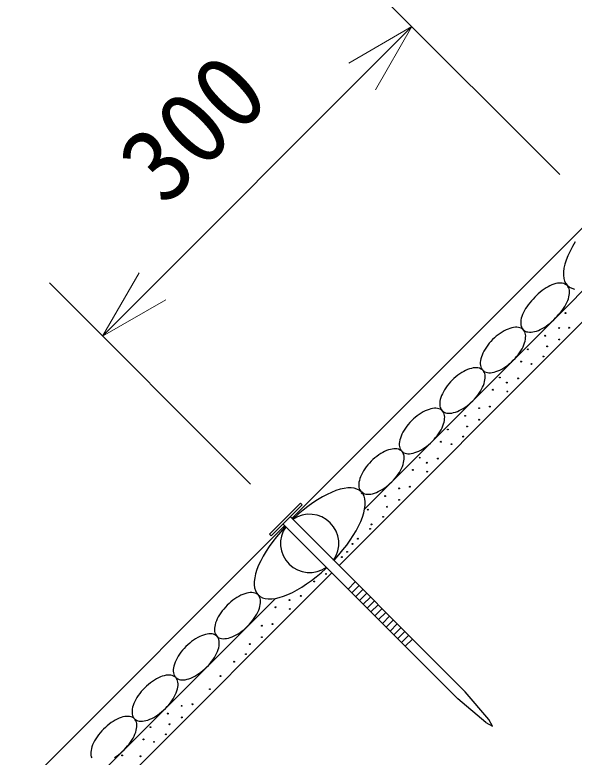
# Model space of a CAD drawing. Units: millimetres, scale not verified. Extents: x 200 to 8200, y 200 to 5838.
# Drawn here: x 1717 to 2100, y 3318 to 3826 of the extents above; entities that cross this region are included whole.
import ezdxf
from ezdxf.enums import TextEntityAlignment as Align

# ---------------------------------------------------------------- set-up
doc = ezdxf.new("R2010")
doc.units = ezdxf.units.MM
doc.header["$LTSCALE"] = 20
doc.layers.add('C-STR', color=7, linetype='Continuous', lineweight=25)
doc.layers.add('C-STR-DIM', color=1, linetype='Continuous', lineweight=13)
doc.styles.add('ＭＳ ゴシック', font='')
doc.styles.get('ＭＳ ゴシック').set_extended_font_data('MS Gothic')

msp = doc.modelspace()

# ---------------------------------------------------------------- linework, layer by layer
at = {"layer": 'C-STR', "color": 1}
for p, q in [((2047.99, 3622.74), (2113.75, 3688.5)), ((1906.57, 3481.32), (2047.99, 3622.74)), ((1694.44, 3269.19), (1901.62, 3476.37))]:
    msp.add_line(p, q, dxfattribs=at)
at = {"layer": 'C-STR'}
for p, q in [((2096.24, 3627.53), (2107.35, 3638.64)), ((1956.45, 3487.74), (2096.24, 3627.53)), ((1938.92, 3449), (2106.85, 3616.93)), ((2065.8, 3610.67), (2065.23, 3610)), ((2038.02, 3582.89), (2037.45, 3582.22)), ((2010.24, 3555.11), (2009.67, 3554.44)), ((1982.46, 3527.33), (1981.9, 3526.66)), ((1955.21, 3499.55), (1954.12, 3498.18)), ((1891.22, 3470.47), (1912.47, 3491.73)), ((1913.51, 3490.69), (1892.26, 3469.43)), ((1913.51, 3490.69), (1912.47, 3491.73)), ((1905.36, 3482.53), (2025.4, 3362.56)), ((1900.41, 3477.58), (2020.45, 3357.61)), ((1938.92, 3449), (1965.03, 3475.11)), ((1892.26, 3469.43), (1891.22, 3470.47)), ((1726.78, 3236.86), (1933.97, 3444.05)), ((1945.09, 3432.93), (1950.04, 3437.88)), ((1947.71, 3430.31), (1952.66, 3435.26)), ((1950.33, 3427.7), (1955.28, 3432.65)), ((1952.95, 3425.08), (1957.9, 3430.03)), ((1744.32, 3275.61), (1895.21, 3426.51)), ((1883.97, 3428.84), (1883.41, 3428.17)), ((1955.56, 3422.46), (1960.51, 3427.41)), ((1958.18, 3419.84), (1963.13, 3424.79)), ((1960.8, 3417.23), (1965.75, 3422.18)), ((1963.42, 3414.61), (1968.37, 3419.56)), ((1966.04, 3411.99), (1970.99, 3416.94)), ((1968.66, 3409.38), (1973.61, 3414.33)), ((1971.28, 3406.76), (1976.23, 3411.71)), ((1973.9, 3404.14), (1978.85, 3409.09)), ((1976.51, 3401.52), (1981.46, 3406.47)), ((1979.13, 3398.91), (1984.08, 3403.86)), ((1855.68, 3400.56), (1855.12, 3399.89)), ((1981.75, 3396.29), (1986.7, 3401.24)), ((1984.37, 3393.67), (1989.32, 3398.62)), ((1827.4, 3372.27), (1826.84, 3371.6)), ((2041.67, 3343.48), (2025.4, 3362.56)), ((2039.55, 3341.36), (2020.45, 3357.61)), ((1799.12, 3343.99), (1798.55, 3343.32)), ((2044.14, 3338.88), (2041.67, 3343.48)), ((2039.55, 3341.36), (2044.14, 3338.88))]:
    msp.add_line(p, q, dxfattribs=at)
for points in [[(2100.97, 3670.9), (2099.03, 3667.63), (2097.33, 3664.43), (2095.89, 3661.33), (2094.72, 3658.33), (2093.82, 3655.48), (2093.2, 3652.78), (2092.87, 3650.26), (2092.83, 3647.94), (2093.08, 3645.84), (2093.62, 3643.96), (2094.44, 3642.34), (2095.54, 3640.97), (2096.9, 3639.87), (2098.53, 3639.05), (2100.4, 3638.52)], [(2095.32, 3640.97), (2094.65, 3641.53), (2093.88, 3641.98), (2093.01, 3642.32), (2092.06, 3642.55), (2091.03, 3642.65), (2089.92, 3642.64), (2088.75, 3642.51), (2087.52, 3642.26), (2086.25, 3641.9), (2084.94, 3641.42), (2083.6, 3640.84), (2082.25, 3640.15), (2080.89, 3639.36), (2079.53, 3638.47), (2078.19, 3637.5), (2076.88, 3636.45), (2075.6, 3635.33), (2074.36, 3634.15), (2073.17, 3632.91), (2072.05, 3631.63)], [(2088.5, 3620.01), (2089.68, 3621.24), (2090.8, 3622.53), (2091.85, 3623.84), (2092.82, 3625.18), (2093.71, 3626.54), (2094.5, 3627.9), (2095.19, 3629.25), (2095.77, 3630.59), (2096.25, 3631.9), (2096.61, 3633.17), (2096.86, 3634.4), (2096.99, 3635.57), (2097.01, 3636.68), (2096.9, 3637.71), (2096.68, 3638.66), (2096.34, 3639.53), (2095.88, 3640.3)], [(2072.05, 3631.63), (2070.87, 3630.39), (2069.75, 3629.11), (2068.7, 3627.79), (2067.73, 3626.45), (2066.85, 3625.1), (2066.06, 3623.74), (2065.37, 3622.38), (2064.78, 3621.05), (2064.3, 3619.74), (2063.94, 3618.46), (2063.69, 3617.24), (2063.56, 3616.07), (2063.55, 3614.96), (2063.65, 3613.93), (2063.88, 3612.97), (2064.22, 3612.11), (2064.67, 3611.34), (2065.23, 3610.67), (2065.9, 3610.11), (2066.67, 3609.65), (2067.54, 3609.31), (2068.49, 3609.09), (2069.52, 3608.98), (2070.63, 3608.99), (2071.8, 3609.13), (2073.03, 3609.37), (2074.3, 3609.74), (2075.61, 3610.21), (2076.95, 3610.8), (2078.3, 3611.49), (2079.66, 3612.28), (2081.02, 3613.16), (2082.36, 3614.13), (2083.68, 3615.18), (2084.96, 3616.3), (2086.2, 3617.49), (2087.38, 3618.73), (2088.5, 3620.01)], [(2065.23, 3610.67), (2064.56, 3611.23), (2063.79, 3611.68), (2062.93, 3612.02), (2061.98, 3612.25), (2060.94, 3612.35), (2059.84, 3612.34), (2058.67, 3612.21), (2057.44, 3611.96), (2056.16, 3611.6), (2054.85, 3611.12), (2053.52, 3610.54), (2052.16, 3609.85), (2050.8, 3609.06), (2049.45, 3608.17), (2048.11, 3607.2), (2046.79, 3606.15), (2045.51, 3605.03), (2044.27, 3603.85), (2043.09, 3602.61), (2041.97, 3601.33), (2040.92, 3600.01), (2039.95, 3598.67), (2039.06, 3597.32), (2038.27, 3595.96), (2037.58, 3594.6), (2037, 3593.27), (2036.52, 3591.96), (2036.16, 3590.68), (2035.91, 3589.46), (2035.78, 3588.28), (2035.77, 3587.18), (2035.87, 3586.14), (2036.1, 3585.19), (2036.44, 3584.33), (2036.89, 3583.56), (2037.45, 3582.89), (2038.12, 3582.32), (2038.89, 3581.87), (2039.76, 3581.53), (2040.71, 3581.31), (2041.74, 3581.2), (2042.85, 3581.21), (2044.02, 3581.34), (2045.25, 3581.59), (2046.52, 3581.96), (2047.83, 3582.43), (2049.17, 3583.02), (2050.52, 3583.71), (2051.88, 3584.5), (2053.24, 3585.38), (2054.58, 3586.35), (2055.89, 3587.4), (2057.18, 3588.52), (2058.41, 3589.71), (2059.6, 3590.94), (2060.72, 3592.23), (2061.77, 3593.54), (2062.74, 3594.88), (2063.62, 3596.24), (2064.41, 3597.6), (2065.1, 3598.95), (2065.69, 3600.29), (2066.16, 3601.6), (2066.53, 3602.87), (2066.78, 3604.1), (2066.91, 3605.27), (2066.92, 3606.38), (2066.81, 3607.41), (2066.59, 3608.36), (2066.25, 3609.23), (2065.8, 3610)], [(2037.45, 3582.89), (2036.78, 3583.45), (2036.01, 3583.9), (2035.15, 3584.24), (2034.2, 3584.47), (2033.16, 3584.57), (2032.06, 3584.56), (2030.89, 3584.43), (2029.66, 3584.18), (2028.39, 3583.82), (2027.08, 3583.34), (2025.74, 3582.76), (2024.39, 3582.07), (2023.03, 3581.28), (2021.67, 3580.39), (2020.33, 3579.42), (2019.01, 3578.37), (2017.73, 3577.25), (2016.49, 3576.07), (2015.31, 3574.83), (2014.19, 3573.55), (2013.14, 3572.23), (2012.17, 3570.89), (2011.29, 3569.54), (2010.5, 3568.18), (2009.8, 3566.82), (2009.22, 3565.49), (2008.74, 3564.18), (2008.38, 3562.9), (2008.13, 3561.68), (2008, 3560.51), (2007.99, 3559.4), (2008.09, 3558.36), (2008.32, 3557.41), (2008.66, 3556.55), (2009.11, 3555.78), (2009.67, 3555.11), (2010.34, 3554.55), (2011.11, 3554.09), (2011.98, 3553.75), (2012.93, 3553.53), (2013.96, 3553.42), (2015.07, 3553.43), (2016.24, 3553.56), (2017.47, 3553.81), (2018.74, 3554.18), (2020.05, 3554.65), (2021.39, 3555.24), (2022.74, 3555.93), (2024.1, 3556.72), (2025.46, 3557.6), (2026.8, 3558.57), (2028.12, 3559.62), (2029.4, 3560.74), (2030.64, 3561.93), (2031.82, 3563.16), (2032.94, 3564.45), (2033.99, 3565.76), (2034.96, 3567.1), (2035.84, 3568.46), (2036.63, 3569.82), (2037.32, 3571.17), (2037.91, 3572.51), (2038.39, 3573.82), (2038.75, 3575.09), (2039, 3576.32), (2039.13, 3577.49), (2039.14, 3578.6), (2039.03, 3579.63), (2038.81, 3580.58), (2038.47, 3581.45), (2038.02, 3582.22)], [(2009.67, 3555.11), (2009.01, 3555.67), (2008.24, 3556.13), (2007.37, 3556.47), (2006.42, 3556.69), (2005.38, 3556.8), (2004.28, 3556.78), (2003.11, 3556.65), (2001.88, 3556.4), (2000.61, 3556.04), (1999.3, 3555.56), (1997.96, 3554.98), (1996.61, 3554.29), (1995.25, 3553.5), (1993.89, 3552.61), (1992.55, 3551.64), (1991.23, 3550.59), (1989.95, 3549.47), (1988.71, 3548.29), (1987.53, 3547.05), (1986.41, 3545.77), (1985.36, 3544.45), (1984.39, 3543.11), (1983.51, 3541.76), (1982.72, 3540.4), (1982.03, 3539.04), (1981.44, 3537.71), (1980.96, 3536.4), (1980.6, 3535.12), (1980.35, 3533.9), (1980.22, 3532.73), (1980.21, 3531.62), (1980.31, 3530.59), (1980.54, 3529.63), (1980.88, 3528.77), (1981.33, 3528), (1981.9, 3527.33), (1982.56, 3526.77), (1983.33, 3526.31), (1984.2, 3525.97), (1985.15, 3525.75), (1986.18, 3525.64), (1987.29, 3525.65), (1988.46, 3525.79), (1989.69, 3526.03), (1990.96, 3526.4), (1992.27, 3526.87), (1993.61, 3527.46), (1994.96, 3528.15), (1996.32, 3528.94), (1997.68, 3529.82), (1999.02, 3530.79), (2000.34, 3531.84), (2001.62, 3532.96), (2002.86, 3534.15), (2004.04, 3535.39), (2005.16, 3536.67), (2006.21, 3537.98), (2007.18, 3539.32), (2008.06, 3540.68), (2008.85, 3542.04), (2009.54, 3543.39), (2010.13, 3544.73), (2010.61, 3546.04), (2010.97, 3547.31), (2011.22, 3548.54), (2011.35, 3549.71), (2011.36, 3550.82), (2011.26, 3551.85), (2011.03, 3552.81), (2010.69, 3553.67), (2010.24, 3554.44)], [(1981.9, 3527.33), (1981.23, 3527.89), (1980.46, 3528.35), (1979.59, 3528.69), (1978.64, 3528.91), (1977.61, 3529.02), (1976.5, 3529), (1975.33, 3528.87), (1974.1, 3528.63), (1972.83, 3528.26), (1971.52, 3527.78), (1970.18, 3527.2), (1968.83, 3526.51), (1967.47, 3525.72), (1966.11, 3524.83), (1964.77, 3523.86), (1963.45, 3522.82), (1962.17, 3521.69), (1960.93, 3520.51), (1959.75, 3519.27), (1958.63, 3517.99), (1957.58, 3516.68), (1956.61, 3515.33), (1955.73, 3513.98), (1954.94, 3512.62), (1954.25, 3511.27), (1953.66, 3509.93), (1953.18, 3508.62), (1952.82, 3507.34), (1952.57, 3506.12), (1952.44, 3504.95), (1952.43, 3503.84), (1952.54, 3502.81), (1952.76, 3501.85), (1953.1, 3500.99), (1953.55, 3500.22), (1954.12, 3499.55), (1954.79, 3498.99), (1955.55, 3498.53), (1956.42, 3498.19), (1957.37, 3497.97), (1958.41, 3497.86), (1959.51, 3497.88), (1960.68, 3498.01), (1961.91, 3498.25), (1963.18, 3498.62), (1964.49, 3499.09), (1965.83, 3499.68), (1967.18, 3500.37), (1968.54, 3501.16), (1969.9, 3502.04), (1971.24, 3503.01), (1972.56, 3504.06), (1973.84, 3505.19), (1975.08, 3506.37), (1976.26, 3507.61), (1977.38, 3508.89), (1978.43, 3510.2), (1979.4, 3511.55), (1980.28, 3512.9), (1981.07, 3514.26), (1981.76, 3515.61), (1982.35, 3516.95), (1982.83, 3518.26), (1983.19, 3519.53), (1983.44, 3520.76), (1983.57, 3521.93), (1983.58, 3523.04), (1983.48, 3524.07), (1983.25, 3525.03), (1982.91, 3525.89), (1982.46, 3526.66)], [(1954.12, 3499.55), (1952.75, 3500.65), (1951.12, 3501.47), (1949.25, 3502.01), (1947.15, 3502.26), (1944.83, 3502.21), (1942.31, 3501.88), (1939.61, 3501.27), (1936.75, 3500.37), (1933.76, 3499.19), (1930.65, 3497.75), (1927.46, 3496.06), (1924.19, 3494.12), (1920.89, 3491.95), (1917.56, 3489.58), (1914.25, 3487.01), (1910.97, 3484.26), (1907.75, 3481.36), (1907.13, 3480.76)], [(1935.34, 3452.57), (1935.93, 3453.19), (1938.83, 3456.41), (1941.57, 3459.69), (1944.14, 3463), (1946.52, 3466.32), (1948.69, 3469.63), (1950.62, 3472.89), (1952.32, 3476.09), (1953.76, 3479.19), (1954.93, 3482.19), (1955.83, 3485.04), (1956.45, 3487.74), (1956.78, 3490.26), (1956.82, 3492.58), (1956.57, 3494.69), (1956.03, 3496.56), (1955.21, 3498.18)], [(1902.18, 3475.81), (1901.59, 3475.2), (1898.69, 3471.98), (1895.95, 3468.7), (1893.38, 3465.39), (1891, 3462.07), (1888.84, 3458.76), (1886.9, 3455.5), (1885.2, 3452.3), (1883.76, 3449.19), (1882.59, 3446.2), (1881.69, 3443.35), (1881.07, 3440.65), (1880.74, 3438.13), (1880.7, 3435.81), (1880.95, 3433.7), (1881.49, 3431.83), (1882.31, 3430.21), (1883.41, 3428.84), (1884.77, 3427.74), (1886.4, 3426.92), (1888.27, 3426.38), (1890.37, 3426.13), (1892.69, 3426.18), (1895.21, 3426.51), (1897.91, 3427.12), (1900.77, 3428.02), (1903.76, 3429.19), (1906.87, 3430.64), (1910.07, 3432.33), (1913.33, 3434.27), (1916.64, 3436.44), (1919.96, 3438.81), (1923.27, 3441.38), (1926.55, 3444.13), (1929.77, 3447.03), (1930.39, 3447.62)], [(1883.41, 3428.84), (1882.74, 3429.4), (1881.96, 3429.85), (1881.09, 3430.19), (1880.13, 3430.41), (1879.09, 3430.5), (1877.98, 3430.48), (1876.79, 3430.34), (1875.55, 3430.08), (1874.26, 3429.7), (1872.94, 3429.2), (1871.58, 3428.6), (1870.21, 3427.89), (1868.83, 3427.08), (1867.46, 3426.18), (1866.09, 3425.19), (1864.76, 3424.12), (1863.45, 3422.97), (1862.19, 3421.77), (1860.99, 3420.51), (1859.84, 3419.21), (1858.77, 3417.87), (1857.78, 3416.51), (1856.88, 3415.13), (1856.07, 3413.75), (1855.36, 3412.38), (1854.76, 3411.02), (1854.26, 3409.7), (1853.88, 3408.41), (1853.62, 3407.17), (1853.48, 3405.99), (1853.46, 3404.87), (1853.56, 3403.83), (1853.77, 3402.87), (1854.11, 3402), (1854.56, 3401.23), (1855.12, 3400.56), (1855.79, 3399.99), (1856.56, 3399.54), (1857.43, 3399.21), (1858.39, 3398.99), (1859.43, 3398.89), (1860.55, 3398.91), (1861.73, 3399.06), (1862.97, 3399.32), (1864.26, 3399.7), (1865.59, 3400.19), (1866.94, 3400.79), (1868.32, 3401.5), (1869.7, 3402.31), (1871.07, 3403.22), (1872.43, 3404.21), (1873.77, 3405.28), (1875.07, 3406.42), (1876.33, 3407.63), (1877.54, 3408.89), (1878.68, 3410.19), (1879.75, 3411.53), (1880.74, 3412.89), (1881.65, 3414.27), (1882.46, 3415.64), (1883.17, 3417.02), (1883.77, 3418.37), (1884.26, 3419.7), (1884.64, 3420.99), (1884.9, 3422.23), (1885.05, 3423.41), (1885.07, 3424.53), (1884.97, 3425.57), (1884.75, 3426.53), (1884.42, 3427.4), (1883.97, 3428.17)], [(1855.12, 3400.56), (1854.45, 3401.12), (1853.68, 3401.57), (1852.81, 3401.9), (1851.85, 3402.12), (1850.81, 3402.22), (1849.69, 3402.2), (1848.51, 3402.05), (1847.27, 3401.79), (1845.98, 3401.41), (1844.65, 3400.92), (1843.3, 3400.32), (1841.93, 3399.61), (1840.55, 3398.8), (1839.17, 3397.89), (1837.81, 3396.9), (1836.47, 3395.83), (1835.17, 3394.69), (1833.91, 3393.48), (1832.7, 3392.22), (1831.56, 3390.92), (1830.49, 3389.58), (1829.5, 3388.22), (1828.59, 3386.85), (1827.78, 3385.47), (1827.08, 3384.09), (1826.47, 3382.74), (1825.98, 3381.41), (1825.6, 3380.12), (1825.34, 3378.88), (1825.2, 3377.7), (1825.17, 3376.58), (1825.27, 3375.54), (1825.49, 3374.58), (1825.82, 3373.71), (1826.27, 3372.94), (1826.84, 3372.27), (1827.51, 3371.71), (1828.28, 3371.26), (1829.15, 3370.92), (1830.11, 3370.71), (1831.15, 3370.61), (1832.27, 3370.63), (1833.45, 3370.77), (1834.69, 3371.03), (1835.98, 3371.41), (1837.31, 3371.91), (1838.66, 3372.51), (1840.03, 3373.22), (1841.41, 3374.03), (1842.79, 3374.93), (1844.15, 3375.92), (1845.49, 3376.99), (1846.79, 3378.14), (1848.05, 3379.34), (1849.26, 3380.6), (1850.4, 3381.91), (1851.47, 3383.24), (1852.46, 3384.61), (1853.36, 3385.98), (1854.17, 3387.36), (1854.88, 3388.73), (1855.49, 3390.09), (1855.98, 3391.41), (1856.36, 3392.7), (1856.62, 3393.94), (1856.76, 3395.13), (1856.78, 3396.24), (1856.69, 3397.28), (1856.47, 3398.24), (1856.13, 3399.11), (1855.68, 3399.89)], [(1826.84, 3372.27), (1826.17, 3372.83), (1825.39, 3373.28), (1824.52, 3373.62), (1823.57, 3373.84), (1822.52, 3373.93), (1821.41, 3373.91), (1820.22, 3373.77), (1818.98, 3373.51), (1817.69, 3373.13), (1816.37, 3372.64), (1815.01, 3372.03), (1813.64, 3371.32), (1812.26, 3370.51), (1810.89, 3369.61), (1809.52, 3368.62), (1808.19, 3367.55), (1806.88, 3366.41), (1805.62, 3365.2), (1804.42, 3363.94), (1803.28, 3362.64), (1802.2, 3361.3), (1801.21, 3359.94), (1800.31, 3358.56), (1799.5, 3357.18), (1798.79, 3355.81), (1798.19, 3354.46), (1797.69, 3353.13), (1797.32, 3351.84), (1797.05, 3350.6), (1796.91, 3349.42), (1796.89, 3348.3), (1796.99, 3347.26), (1797.2, 3346.3), (1797.54, 3345.43), (1797.99, 3344.66), (1798.55, 3343.99), (1799.22, 3343.42), (1800, 3342.97), (1800.86, 3342.64), (1801.82, 3342.42), (1802.87, 3342.32), (1803.98, 3342.35), (1805.17, 3342.49), (1806.41, 3342.75), (1807.69, 3343.13), (1809.02, 3343.62), (1810.38, 3344.23), (1811.75, 3344.93), (1813.13, 3345.74), (1814.5, 3346.65), (1815.86, 3347.64), (1817.2, 3348.71), (1818.51, 3349.85), (1819.77, 3351.06), (1820.97, 3352.32), (1822.11, 3353.62), (1823.19, 3354.96), (1824.18, 3356.32), (1825.08, 3357.7), (1825.89, 3359.08), (1826.6, 3360.45), (1827.2, 3361.8), (1827.69, 3363.13), (1828.07, 3364.42), (1828.34, 3365.66), (1828.48, 3366.84), (1828.5, 3367.96), (1828.4, 3369), (1828.19, 3369.96), (1827.85, 3370.83), (1827.4, 3371.6)], [(1798.55, 3343.99), (1797.88, 3344.55), (1797.11, 3345), (1796.24, 3345.34), (1795.28, 3345.55), (1794.24, 3345.65), (1793.12, 3345.63), (1791.94, 3345.49), (1790.7, 3345.22), (1789.41, 3344.84), (1788.08, 3344.35), (1786.73, 3343.75), (1785.36, 3343.04), (1783.98, 3342.23), (1782.6, 3341.33), (1781.24, 3340.34), (1779.9, 3339.26), (1778.6, 3338.12), (1777.34, 3336.92), (1776.13, 3335.66), (1774.99, 3334.35), (1773.92, 3333.01), (1772.93, 3331.65), (1772.03, 3330.28), (1771.22, 3328.9), (1770.51, 3327.53), (1769.9, 3326.17), (1769.41, 3324.84), (1769.03, 3323.56), (1768.77, 3322.32), (1768.63, 3321.13), (1768.6, 3320.02), (1768.7, 3318.97), (1768.92, 3318.01), (1769.26, 3317.15)], [(1784.84, 3317.46), (1786.22, 3318.36), (1787.58, 3319.35), (1788.92, 3320.43), (1790.22, 3321.57), (1791.48, 3322.77), (1792.69, 3324.03), (1793.83, 3325.34), (1794.9, 3326.67), (1795.89, 3328.04), (1796.8, 3329.41), (1797.61, 3330.79), (1798.31, 3332.16), (1798.92, 3333.52), (1799.41, 3334.84), (1799.79, 3336.13), (1800.05, 3337.37), (1800.19, 3338.56), (1800.22, 3339.67), (1800.12, 3340.72), (1799.9, 3341.67), (1799.57, 3342.54), (1799.12, 3343.32)]]:
    msp.add_lwpolyline(points, dxfattribs=at)
for centre in [(2094.21, 3622.08), (2089.94, 3611.82), (2096.7, 3612), (2080.38, 3606.54), (2089.95, 3603.93), (2068.49, 3597.22), (2081.68, 3599.23), (2079.05, 3592.33), (2063.77, 3588.82), (2070.98, 3587.14), (2049.17, 3577.9), (2061.7, 3577.29), (2053.99, 3574.43), (2044.44, 3569.5), (2054.33, 3568.31), (2034.99, 3556.87), (2042.37, 3557.96), (2025.43, 3551.59), (2035, 3548.98), (2013.54, 3542.27), (2026.74, 3544.28), (2024.11, 3537.38), (2008.82, 3533.87), (2016.03, 3532.19), (1994.22, 3522.95), (2006.75, 3522.34), (1999.04, 3519.48), (1989.49, 3514.55), (1999.38, 3513.36), (1980.05, 3501.92), (1987.42, 3503.01), (1970.48, 3496.64), (1980.05, 3494.03), (1958.59, 3487.32), (1971.79, 3489.33), (1969.16, 3482.43), (1961.08, 3477.24), (1960.19, 3474.17), (1951.8, 3467.39), (1948.23, 3463.83), (1940.86, 3454.85), (1944.43, 3458.41), (1929.97, 3443.24), (1921.89, 3438.05), (1904.9, 3425.35), (1912.61, 3428.2), (1895.36, 3420.41), (1905.24, 3419.22), (1893.28, 3408.88), (1885.91, 3407.78), (1885.92, 3399.9), (1877.65, 3395.2), (1875.02, 3388.29), (1866.94, 3383.1), (1857.66, 3373.25), (1850.29, 3364.27), (1830.96, 3352.83), (1838.33, 3353.93), (1821.39, 3347.55), (1830.97, 3344.95), (1809.51, 3338.24), (1822.7, 3340.25), (1820.07, 3333.34), (1804.78, 3329.84), (1811.99, 3328.15), (1790.18, 3318.91), (1802.71, 3318.3)]:
    msp.add_circle(centre, 0.3, dxfattribs=at)
at = {"layer": 'C-STR', "color": 3}
for start, end in [(325.0892, 124.9449), (145.1022, 304.9319)]:
    msp.add_arc((1918.76, 3464.19), 20, start, end, dxfattribs=at)
at = {"layer": 'C-STR-DIM'}
for p, q in [((2090.29, 3716.93), (1952.41, 3854.81)), ((1988.84, 3818.38), (1776.71, 3606.25)), ((1988.84, 3818.38), (1945.54, 3793.38)), ((1988.84, 3818.38), (1963.84, 3775.08)), ((1801.71, 3649.55), (1776.71, 3606.25)), ((1878.16, 3504.8), (1740.27, 3642.68)), ((1820.01, 3631.25), (1776.71, 3606.25))]:
    msp.add_line(p, q, dxfattribs=at)

# ---------------------------------------------------------------- texts
at = {"layer": 'C-STR-DIM', "color": 7, "style": 'ＭＳ ゴシック'}
msp.add_text('300', height=51.32, rotation=45, dxfattribs=at).set_placement((1830.35, 3683.12), align=Align.BOTTOM_LEFT)

doc.saveas('drawing.dxf')
